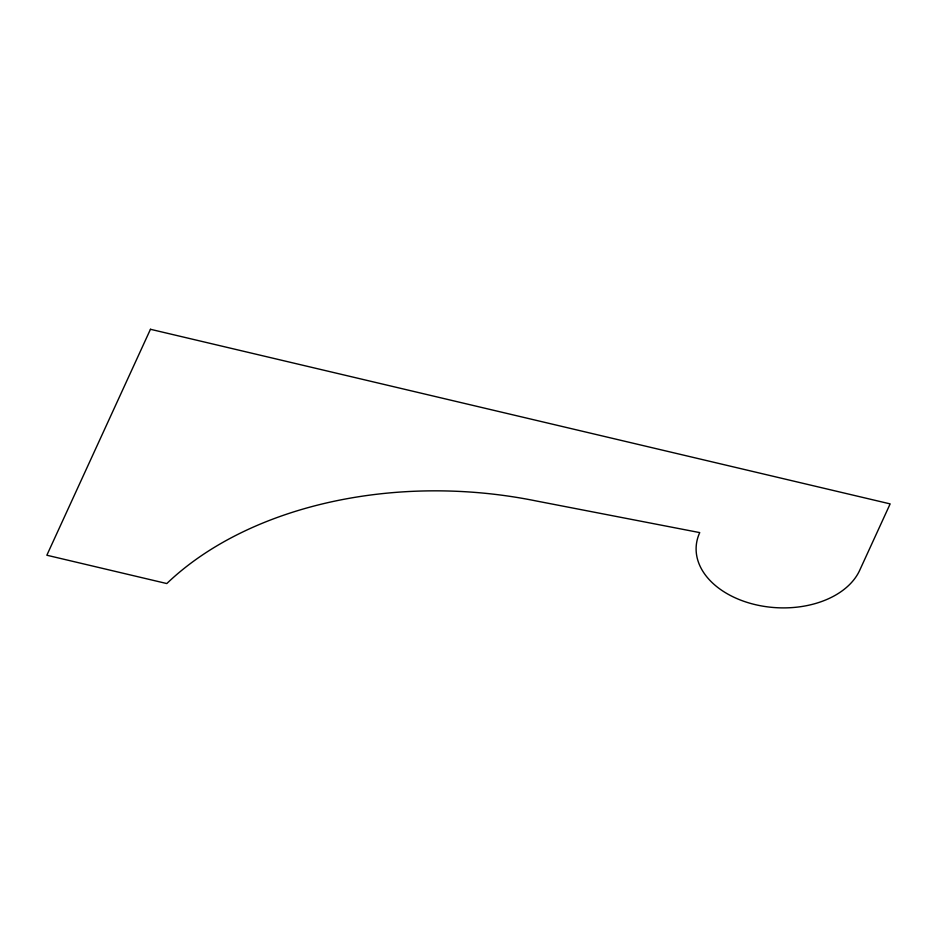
<?xml version="1.0" encoding="UTF-8"?>
<svg xmlns="http://www.w3.org/2000/svg" width="937" height="937" viewBox="0 0 937 937"><rect width="100%" height="100%" fill="white"/><g stroke="black" fill="none" stroke-linecap="round" stroke-linejoin="round"><path stroke-width="1.41" d="M150.459 329.285L46.85 555.231L166.798 583.552A343.996 231.521 3.2 0 1 536.222 500.967L699.74 532.603A83.674 56.314 3.2 0 0 755.327 604.646A83.674 56.314 3.2 0 0 859.674 570.352L890.15 503.895L150.459 329.285"/></g></svg>
